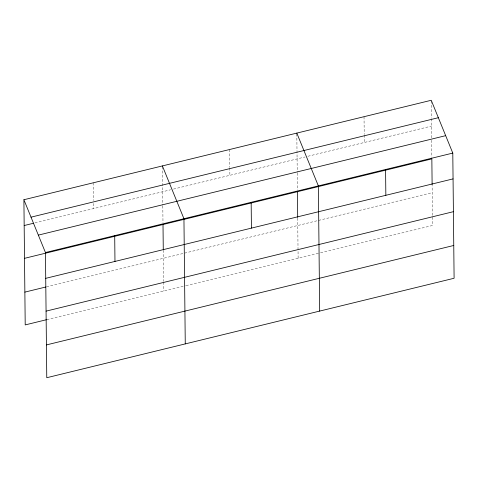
<?xml version="1.0" encoding="UTF-8"?>
<svg xmlns="http://www.w3.org/2000/svg" width="478" height="478" viewBox="0 0 478 478"><rect width="100%" height="100%" fill="white"/><g stroke="black" fill="none" stroke-linecap="round" stroke-linejoin="round"><path stroke-width="0.36" stroke-dasharray="2.39 1.79" d="M34.99 222.897L170.616 189.784M173.502 189.079L305.036 156.969M307.928 156.258L431.509 126.09M46.509 286.836L432.202 192.67M46.85 319.627L185.386 285.808M186.109 285.629L319.806 252.987M320.529 252.808L432.548 225.461L432.124 185.321M431.246 101.025L431.419 117.976M431.431 118.717L431.646 139.504M431.652 140.251L431.831 157.393M364.027 116.698L364.212 134.39M364.218 135.125L364.296 142.498M296.82 133.84L297.226 172.325M297.232 173.066L297.412 190.208M297.704 218.141L298.123 258.281M229.607 149.512L229.793 167.204M229.799 167.945L229.876 175.318M162.401 166.661L162.807 205.14M162.813 205.887L162.992 223.029M163.279 250.227L163.601 281.411M163.613 282.157L163.703 291.102M93.144 182.829L93.329 200.521M93.365 203.473L93.419 208.635"/><path stroke-width="0.72" d="M23.9 199.738L431.234 100.284L452.791 153.085L454.1 278.262L46.766 377.716L45.452 252.539L23.9 199.738L25.209 324.915L46.85 319.627M31.01 217.161L438.35 117.708M24.169 225.538L33.55 223.25M38.342 235.116L445.675 135.662M45.452 252.539L452.791 153.085M24.515 258.335L431.849 158.881L432.118 184.592M45.727 278.339L453.06 178.892M24.868 292.118L45.786 287.015M46.067 311.136L453.401 211.682M46.42 344.919L453.759 245.471M296.814 133.105L318.366 185.906L319.68 311.082M162.395 165.926L183.946 218.727L185.261 343.903M385.579 169.499L385.848 195.299M297.43 191.702L297.698 217.406M251.159 202.314L251.428 228.12M163.01 224.517L163.267 249.492M114.702 235.63L114.971 261.436"/></g></svg>
